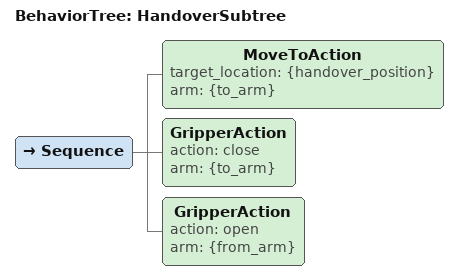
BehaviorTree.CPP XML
<root>
    <BehaviorTree ID="HandoverSubtree">
        <Sequence>
            <!-- Move the receiving arm to the handover position -->
            <MoveToAction target_location="{handover_position}" arm="{to_arm}"/>

            <!-- The receiving arm closes its gripper to grasp the object -->
            <GripperAction action="close" arm="{to_arm}"/>

            <!-- The original arm releases the object -->
            <GripperAction action="open" arm="{from_arm}"/>
        </Sequence>
    </BehaviorTree>
</root>
